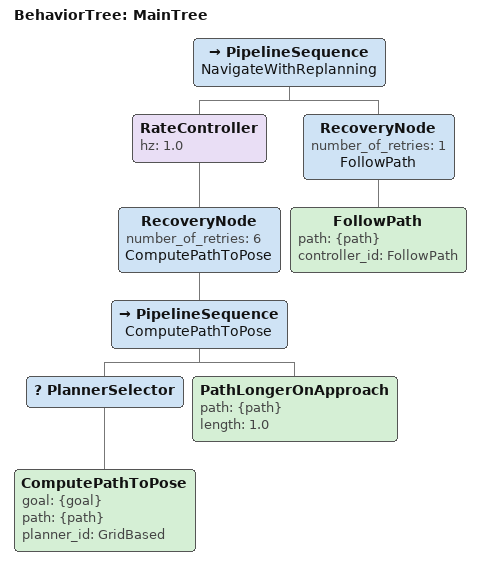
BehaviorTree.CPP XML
<root main_tree_to_execute="MainTree">
  <BehaviorTree ID="MainTree">
    <PipelineSequence name="NavigateWithReplanning">
      <RateController hz="1.0">
        <RecoveryNode number_of_retries="6" name="ComputePathToPose">
          <PipelineSequence name="ComputePathToPose">
            <PlannerSelector>
              <ComputePathToPose goal="{goal}" path="{path}" planner_id="GridBased" />
            </PlannerSelector>
            <PathLongerOnApproach path="{path}" length="1.0" />
          </PipelineSequence>
        </RecoveryNode>
      </RateController>
      <RecoveryNode number_of_retries="1" name="FollowPath">
        <FollowPath path="{path}" controller_id="FollowPath" />
      </RecoveryNode>
    </PipelineSequence>
  </BehaviorTree>
</root>
